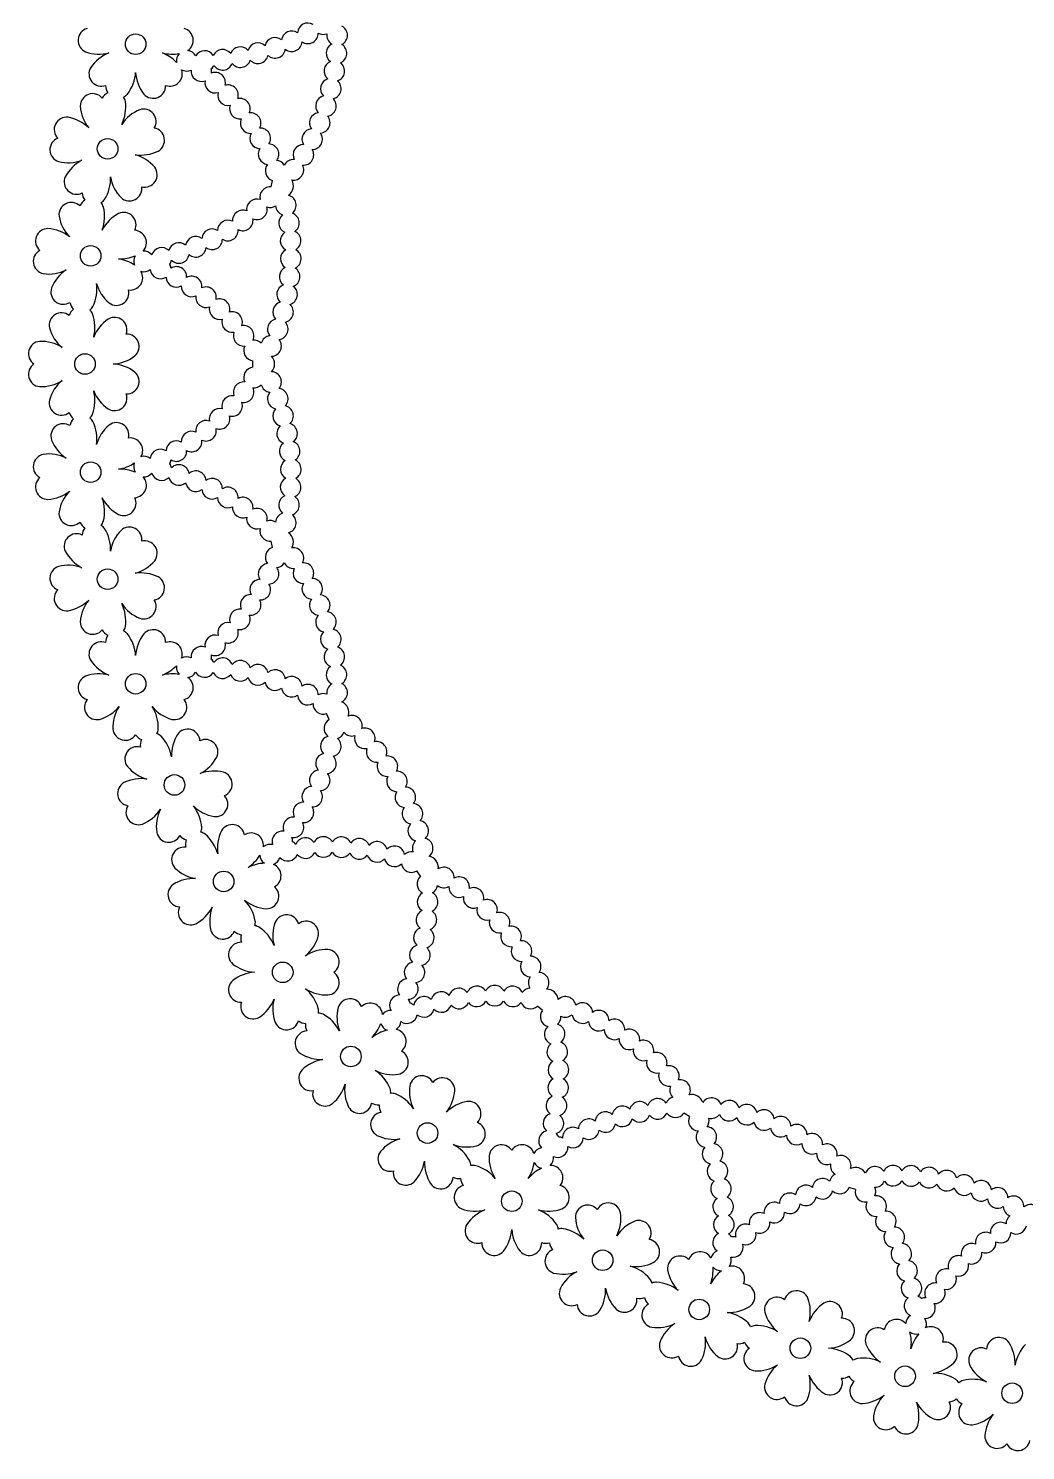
# Model space of a CAD drawing. Extents: x -657 to -228, y -187 to 312.
# Drawn here: x -657.4 to -467.4, y -186 to 85.2 of the extents above; entities that cross this region are included whole.
import ezdxf

# ---------------------------------------------------------------- set-up
doc = ezdxf.new("R2010")
doc.units = 0
doc.layers.get('0').update_dxf_attribs({"linetype": 'CONTINUOUS'})

msp = doc.modelspace()

# ---------------------------------------------------------------- linework, layer by layer
for p, q in [((-611.15197, 55.009493), (-610.893279, 56.226542)), ((-614.635791, 20.618916), (-614.635791, 21.863154)), ((-610.893279, -13.744472), (-611.15197, -12.527424)), ((-600.087999, -46.578825), (-600.594076, -45.442157)), ((-582.692195, -76.449125), (-583.42354, -75.442516)), ((-559.466146, -102.049896), (-560.390795, -101.217339)), ((-531.424943, -122.262262), (-532.502484, -121.640144)), ((-499.79412, -136.202846), (-500.97746, -135.818355))]:
    msp.add_line(p, q)
for centre in [(-636.996625, 82.230083), (-642.343448, 62.275464), (-645.575156, 41.871264), (-646.656341, 21.241035), (-645.575156, 0.610806), (-642.343448, -19.793394), (-636.996625, -39.748013), (-629.593266, -59.034422), (-620.214484, -77.441317), (-608.963036, -94.767028), (-595.962195, -110.821729), (-581.354401, -125.429524), (-565.299699, -138.430365), (-547.973989, -149.681813), (-529.567094, -159.060594), (-510.280684, -166.463953), (-490.326066, -171.810777), (-469.921866, -175.042485)]:
    msp.add_circle(centre, 1.962519)
for centre, radius, start, end in [((-645.601075, 82.958189), 2.365777, 105.777075, 246.598907), ((-628.392174, 82.958189), 2.365777, 305.13251, 74.222925), ((-607.233366, 82.791953), 1.962519, 55.378609, 172.621391), ((-604.158317, 84.308399), 1.962519, 59.878609, 177.121391), ((-604.158317, 84.308399), 1.962519, 235.378609, 1.621391), ((-601.211726, 86.061437), 1.962519, 239.878609, 290.624139), ((-598.579364, 83.935487), 1.962519, 171.525754, 238.621391), ((-598.579364, 83.935487), 1.962519, 296.878609, 63.121391), ((-617.036422, 79.748023), 1.962519, 41.878609, 159.121391), ((-613.692329, 80.504714), 1.962519, 46.378609, 163.621391), ((-610.417915, 81.521447), 1.962519, 50.878609, 168.121391), ((-607.233366, 82.791953), 1.962519, 230.878609, 357.121391), ((-598.713971, 80.509496), 1.962519, 116.878609, 234.121391), ((-598.713971, 80.509496), 1.962519, 292.378609, 58.621391), ((-643.973147, 87.837184), 7.503151, 249.989396, 284.423167), ((-639.344978, 73.593145), 7.503151, 111.576833, 146.010604), ((-634.648271, 73.593145), 7.503151, 43.633412, 68.423167), ((-630.020102, 87.837184), 7.503151, 255.576833, 280.321066), ((-627.27921, 79.076675), 1.962519, 135.368143, 188.971564), ((-627.27921, 79.076675), 1.962519, 28.378609, 82.726423), ((-623.850869, 79.031796), 1.962519, 32.878609, 150.121391), ((-620.429575, 79.256039), 1.962519, 37.378609, 154.621391), ((-617.036422, 79.748023), 1.962519, 217.378609, 343.621391), ((-613.692329, 80.504714), 1.962519, 221.878609, 348.121391), ((-610.417915, 81.521447), 1.962519, 226.378609, 352.621391), ((-599.116964, 77.104627), 1.962519, 112.378609, 229.621391), ((-599.116964, 77.104627), 1.962519, 287.878609, 54.121391), ((-643.529801, 76.583462), 2.365777, 149.401093, 290.222925), ((-644.485159, 77.327705), 7.503151, 321.989396, 356.423167), ((-629.50809, 77.327705), 7.503151, 183.576833, 218.010604), ((-630.463448, 76.583462), 2.365777, 249.777075, 19.135193), ((-627.27921, 79.076675), 1.962519, 241.07584, 295.568378), ((-624.481579, 77.090669), 1.962519, 173.690617, 291.121391), ((-623.850869, 79.031796), 1.962519, 310.667717, 334.621391), ((-624.481579, 77.090669), 1.962519, 349.378609, 13.332283), ((-621.845501, 74.898267), 1.962519, 344.878609, 111.121391), ((-620.429575, 79.256039), 1.962519, 212.878609, 339.121391), ((-640.348017, 74.271761), 2.365777, 177.777075, 213.604473), ((-633.645232, 74.271761), 2.365777, 221.401093, 2.222925), ((-621.845501, 74.898267), 1.962519, 169.378609, 286.621391), ((-619.389564, 72.505798), 1.962519, 340.378609, 106.621391), ((-599.785858, 73.741872), 1.962519, 107.878609, 225.121391), ((-599.785858, 73.741872), 1.962519, 283.378609, 49.621391), ((-645.178035, 70.432169), 2.365777, 39.777075, 180.598907), ((-641.266679, 70.843269), 2.365777, 116.395527, 152.222925), ((-646.377521, 70.265315), 7.503151, 333.576833, 8.010604), ((-640.348017, 74.271761), 2.365777, 296.395527, 318.598907), ((-641.266679, 70.843269), 2.365777, 11.401093, 33.604473), ((-619.389564, 72.505798), 1.962519, 164.878609, 282.121391), ((-617.128908, 69.928014), 1.962519, 160.378609, 277.621391), ((-617.128908, 69.928014), 1.962519, 335.878609, 102.121391), ((-600.716528, 70.441965), 1.962519, 103.378609, 220.621391), ((-600.716528, 70.441965), 1.962519, 278.878609, 45.121391), ((-650.159175, 65.947131), 2.365777, 83.401093, 224.222925), ((-651.188845, 60.907833), 7.503151, 45.576833, 80.010604), ((-640.058713, 70.929448), 7.503151, 183.989396, 218.423167), ((-633.406999, 62.77678), 7.503151, 111.989396, 146.423167), ((-635.461897, 67.491877), 2.365777, 327.777075, 108.598907), ((-615.077471, 67.180807), 1.962519, 155.878609, 273.121391), ((-615.077471, 67.180807), 1.962519, 331.378609, 97.621391), ((-601.903237, 67.225249), 1.962519, 98.878609, 216.121391), ((-601.903237, 67.225249), 1.962519, 274.378609, 40.621391), ((-633.862242, 63.898992), 2.365777, 299.401093, 80.222925), ((-613.247902, 64.281115), 1.962519, 151.378609, 268.621391), ((-613.247902, 64.281115), 1.962519, 326.878609, 93.121391), ((-603.338668, 64.111558), 1.962519, 94.378609, 211.621391), ((-603.338668, 64.111558), 1.962519, 269.878609, 36.121391), ((-650.976871, 62.100172), 2.365777, 111.777075, 252.598907), ((-611.651479, 61.246816), 1.962519, 322.378609, 88.621391), ((-605.013972, 61.120087), 1.962519, 89.878609, 207.121391), ((-649.867854, 67.122605), 7.503151, 255.989396, 290.423167), ((-643.776132, 53.440371), 7.503151, 117.576833, 152.010604), ((-635.991246, 68.581095), 7.503151, 261.576833, 296.010604), ((-639.105154, 53.93131), 7.503151, 39.989396, 74.423167), ((-611.651479, 61.246816), 1.962519, 146.878609, 264.121391), ((-610.298047, 58.096616), 1.962519, 33.375861, 84.121391), ((-606.91882, 58.269282), 1.962519, 85.378609, 152.474246), ((-605.013972, 61.120087), 1.962519, 265.378609, 31.621391), ((-648.250603, 55.976874), 2.365777, 155.401093, 296.222925), ((-635.255829, 57.34268), 2.365777, 255.777075, 36.598907), ((-610.298047, 58.096616), 1.962519, 142.378609, 252.344089), ((-606.91882, 58.269282), 1.962519, 260.878609, 27.121391), ((-649.278522, 56.617178), 7.503151, 327.989396, 2.423167), ((-634.383499, 58.182708), 7.503151, 189.576833, 224.010604), ((-638.178544, 54.711055), 2.365777, 227.401093, 8.222925), ((-611.368827, 53.058993), 1.962519, 83.655911, 193.621391), ((-609.128204, 55.215346), 2.202139, 305.543363, 30.456637), ((-649.246823, 49.686991), 2.365777, 45.777075, 186.598907), ((-645.399865, 50.504687), 2.365777, 122.395527, 158.222925), ((-644.84461, 54.010423), 2.365777, 183.777075, 219.604473), ((-645.399865, 50.504687), 2.365777, 17.401093, 39.604473), ((-644.84461, 54.010423), 2.365777, 302.395527, 324.598907), ((-613.88655, 50.731633), 1.962519, 71.878609, 189.121391), ((-608.351979, 51.526799), 1.962519, 308.878609, 75.121391), ((-644.207525, 50.716661), 7.503151, 189.989396, 224.423167), ((-650.422297, 49.39567), 7.503151, 339.576833, 14.010604), ((-636.740063, 43.303947), 7.503151, 117.989396, 152.423167), ((-639.276566, 47.778419), 2.365777, 333.777075, 114.598907), ((-616.579115, 48.608986), 1.962519, 67.378609, 184.621391), ((-616.579115, 48.608986), 1.962519, 242.878609, 9.121391), ((-613.88655, 50.731633), 1.962519, 247.378609, 13.621391), ((-611.368827, 53.058993), 1.962519, 251.878609, 302.624139), ((-608.351979, 51.526799), 1.962519, 183.525754, 250.621391), ((-607.771341, 48.147688), 1.962519, 128.878609, 246.121391), ((-607.771341, 48.147688), 1.962519, 304.378609, 70.621391), ((-653.731861, 44.705851), 2.365777, 89.401093, 230.222925), ((-654.22914, 39.586529), 7.503151, 51.576833, 86.010604), ((-637.310115, 44.372426), 2.365777, 317.13251, 86.222925), ((-622.421391, 45.028835), 1.962519, 58.378609, 175.621391), ((-619.429921, 46.704138), 1.962519, 62.878609, 180.121391), ((-619.429921, 46.704138), 1.962519, 238.378609, 4.621391), ((-607.457615, 44.733436), 1.962519, 124.378609, 241.621391), ((-607.457615, 44.733436), 1.962519, 299.878609, 66.121391), ((-632.051706, 41.476024), 1.962519, 44.878609, 162.121391), ((-628.751798, 42.406694), 1.962519, 49.378609, 166.621391), ((-625.535083, 43.593403), 1.962519, 53.878609, 171.121391), ((-625.535083, 43.593403), 1.962519, 229.378609, 355.621391), ((-622.421391, 45.028835), 1.962519, 233.878609, 0.121391), ((-654.142961, 40.794494), 2.365777, 117.777075, 258.598907), ((-639.91687, 48.806338), 7.503151, 267.576833, 292.321066), ((-641.4824, 33.911314), 7.503151, 55.633412, 80.423167), ((-635.414461, 40.807131), 1.962519, 147.368143, 200.971564), ((-635.414461, 40.807131), 1.962519, 40.378609, 94.726423), ((-632.051706, 41.476024), 1.962519, 322.667717, 346.621391), ((-628.751798, 42.406694), 1.962519, 224.878609, 351.121391), ((-607.412736, 41.305095), 1.962519, 119.878609, 237.121391), ((-607.412736, 41.305095), 1.962519, 295.378609, 61.621391), ((-653.565007, 45.905337), 7.503151, 261.989396, 296.423167), ((-646.076472, 32.934814), 7.503151, 123.576833, 158.010604), ((-638.010747, 37.70636), 2.365777, 261.777075, 31.135193), ((-635.414461, 40.807131), 1.962519, 253.07584, 307.568378), ((-632.265051, 39.446184), 1.962519, 185.690617, 303.121391), ((-632.265051, 39.446184), 1.962519, 1.378609, 25.332283), ((-629.230751, 37.849762), 1.962519, 356.878609, 123.121391), ((-626.331059, 36.020192), 1.962519, 352.378609, 118.621391), ((-607.636979, 37.883801), 1.962519, 115.378609, 232.621391), ((-607.636979, 37.883801), 1.962519, 290.878609, 57.121391), ((-650.791569, 34.989712), 2.365777, 161.401093, 302.222925), ((-651.880787, 35.519062), 7.503151, 333.989396, 8.423167), ((-637.231003, 38.632969), 7.503151, 195.576833, 230.010604), ((-640.642372, 34.783645), 2.365777, 233.401093, 14.222925), ((-629.230751, 37.849762), 1.962519, 181.378609, 298.621391), ((-626.331059, 36.020192), 1.962519, 176.878609, 294.121391), ((-623.583853, 33.968756), 1.962519, 347.878609, 114.121391), ((-608.128963, 34.490648), 1.962519, 110.878609, 228.121391), ((-608.128963, 34.490648), 1.962519, 286.378609, 52.621391), ((-647.198685, 33.390057), 2.365777, 189.777075, 225.604473), ((-623.583853, 33.968756), 1.962519, 172.378609, 289.621391), ((-621.006068, 31.7081), 1.962519, 343.378609, 109.621391), ((-608.885654, 31.146555), 1.962519, 106.378609, 223.621391), ((-608.885654, 31.146555), 1.962519, 281.878609, 48.121391), ((-651.124859, 28.630152), 2.365777, 51.777075, 192.598907), ((-647.384448, 29.845486), 2.365777, 128.395527, 164.222925), ((-647.198685, 33.390057), 2.365777, 308.395527, 330.598907), ((-647.384448, 29.845486), 2.365777, 23.401093, 45.604473), ((-652.263443, 28.217557), 7.503151, 345.576833, 20.010604), ((-641.009721, 27.774211), 2.365777, 339.777075, 120.598907), ((-621.006068, 31.7081), 1.962519, 167.878609, 285.121391), ((-618.6136, 29.252162), 1.962519, 338.878609, 105.121391), ((-646.220797, 30.180932), 7.503151, 195.989396, 230.423167), ((-638.019403, 23.589388), 7.503151, 123.989396, 158.423167), ((-618.6136, 29.252162), 1.962519, 163.378609, 280.621391), ((-616.421197, 26.616084), 1.962519, 158.878609, 276.121391), ((-616.421197, 26.616084), 1.962519, 334.378609, 100.621391), ((-609.902387, 27.87214), 1.962519, 101.878609, 219.121391), ((-609.902387, 27.87214), 1.962519, 277.378609, 43.621391), ((-655.064657, 23.207486), 2.365777, 95.401093, 236.222925), ((-655.024098, 18.064228), 7.503151, 57.576833, 92.010604), ((-638.698019, 24.592427), 2.365777, 311.401093, 92.222925), ((-614.442377, 23.816118), 1.962519, 154.378609, 264.344089), ((-614.442377, 23.816118), 1.962519, 45.375861, 96.121391), ((-611.172893, 24.687592), 1.962519, 97.378609, 164.474246), ((-611.172893, 24.687592), 1.962519, 272.878609, 39.121391), ((-641.753964, 28.72957), 7.503151, 273.576833, 308.010604), ((-612.699048, 21.241035), 2.202139, 317.543363, 42.456637), ((-655.064657, 19.274584), 2.365777, 123.777075, 264.598907), ((-641.753964, 13.7525), 7.503151, 51.989396, 86.423167), ((-638.698019, 17.889643), 2.365777, 267.777075, 48.598907), ((-614.442377, 18.665952), 1.962519, 95.655911, 205.621391), ((-611.172893, 17.794478), 1.962519, 320.878609, 87.121391), ((-655.024098, 24.417842), 7.503151, 267.989396, 302.423167), ((-646.220797, 12.301138), 7.503151, 129.576833, 164.010604), ((-616.421197, 15.865986), 1.962519, 83.878609, 201.121391), ((-616.421197, 15.865986), 1.962519, 259.378609, 25.621391), ((-614.442377, 18.665952), 1.962519, 263.878609, 314.624139), ((-611.172893, 17.794478), 1.962519, 195.525754, 262.621391), ((-609.902387, 14.609929), 1.962519, 316.378609, 82.621391), ((-651.124859, 13.851917), 2.365777, 167.401093, 308.222925), ((-652.263443, 14.264513), 7.503151, 339.989396, 14.423167), ((-638.019403, 18.892681), 7.503151, 201.576833, 236.010604), ((-641.009721, 14.707858), 2.365777, 239.401093, 20.222925), ((-618.6136, 13.229908), 1.962519, 79.378609, 196.621391), ((-618.6136, 13.229908), 1.962519, 254.878609, 21.121391), ((-609.902387, 14.609929), 1.962519, 140.878609, 258.121391), ((-647.384448, 12.636584), 2.365777, 195.777075, 231.604473), ((-647.384448, 12.636584), 2.365777, 314.395527, 336.598907), ((-647.198685, 9.092013), 2.365777, 29.401093, 51.604473), ((-621.006068, 10.77397), 1.962519, 74.878609, 192.121391), ((-621.006068, 10.77397), 1.962519, 250.378609, 16.621391), ((-608.885654, 11.335515), 1.962519, 136.378609, 253.621391), ((-608.885654, 11.335515), 1.962519, 311.878609, 78.121391), ((-650.791569, 7.492357), 2.365777, 57.777075, 198.598907), ((-647.198685, 9.092013), 2.365777, 134.395527, 170.222925), ((-651.880787, 6.963008), 7.503151, 351.576833, 26.010604), ((-637.231003, 3.8491), 7.503151, 129.989396, 164.423167), ((-640.642372, 7.698425), 2.365777, 345.777075, 126.598907), ((-626.331059, 6.461877), 1.962519, 65.878609, 183.121391), ((-623.583853, 8.513314), 1.962519, 70.378609, 187.621391), ((-623.583853, 8.513314), 1.962519, 245.878609, 12.121391), ((-608.128963, 7.991422), 1.962519, 131.878609, 249.121391), ((-608.128963, 7.991422), 1.962519, 307.378609, 73.621391), ((-646.076472, 9.547256), 7.503151, 201.989396, 236.423167), ((-638.010747, 4.77571), 2.365777, 329.13251, 98.222925), ((-629.230751, 4.632308), 1.962519, 61.378609, 178.621391), ((-626.331059, 6.461877), 1.962519, 241.378609, 7.621391), ((-607.636979, 4.598269), 1.962519, 127.378609, 244.621391), ((-607.636979, 4.598269), 1.962519, 302.878609, 69.121391), ((-654.142961, 1.687576), 2.365777, 101.401093, 242.222925), ((-653.565007, -3.423267), 7.503151, 63.576833, 98.010604), ((-635.41525, 1.682453), 1.962519, 52.378609, 106.726423), ((-632.265051, 3.035886), 1.962519, 56.878609, 174.121391), ((-632.265051, 3.035886), 1.962519, 334.667717, 358.621391), ((-629.230751, 4.632308), 1.962519, 236.878609, 3.121391), ((-607.412736, 1.176975), 1.962519, 122.878609, 240.121391), ((-607.412736, 1.176975), 1.962519, 298.378609, 64.621391), ((-641.4824, 8.570755), 7.503151, 279.576833, 304.321066), ((-639.91687, -6.324268), 7.503151, 67.633412, 92.423167), ((-635.41525, 1.682453), 1.962519, 159.368143, 212.971564), ((-635.41525, 1.682453), 1.962519, 265.07584, 319.568378), ((-632.051706, 1.006046), 1.962519, 197.690617, 315.121391), ((-632.051706, 1.006046), 1.962519, 13.378609, 37.332283), ((-628.751798, 0.075376), 1.962519, 8.878609, 135.121391), ((-625.535083, -1.111333), 1.962519, 4.378609, 130.621391), ((-653.731861, -2.223781), 2.365777, 129.777075, 270.598907), ((-637.310115, -1.890356), 2.365777, 273.777075, 43.135193), ((-628.751798, 0.075376), 1.962519, 193.378609, 310.621391), ((-625.535083, -1.111333), 1.962519, 188.878609, 306.121391), ((-622.421391, -2.546765), 1.962519, 184.378609, 301.621391), ((-622.421391, -2.546765), 1.962519, 359.878609, 126.121391), ((-619.429921, -4.222069), 1.962519, 355.378609, 121.621391), ((-607.457615, -2.251366), 1.962519, 118.378609, 235.621391), ((-607.457615, -2.251366), 1.962519, 293.878609, 60.121391), ((-654.22914, 2.895541), 7.503151, 273.989396, 308.423167), ((-644.207525, -8.234591), 7.503151, 135.576833, 170.010604), ((-636.740063, -0.821877), 7.503151, 207.576833, 242.010604), ((-650.422297, -6.9136), 7.503151, 345.989396, 20.423167), ((-639.276566, -5.296349), 2.365777, 245.401093, 26.222925), ((-619.429921, -4.222069), 1.962519, 179.878609, 297.121391), ((-616.579115, -6.126916), 1.962519, 350.878609, 117.121391), ((-607.771341, -5.665618), 1.962519, 113.878609, 231.121391), ((-607.771341, -5.665618), 1.962519, 289.378609, 55.621391), ((-649.246823, -7.204921), 2.365777, 173.401093, 314.222925), ((-616.579115, -6.126916), 1.962519, 175.378609, 292.621391), ((-613.88655, -8.249563), 1.962519, 170.878609, 288.121391), ((-613.88655, -8.249563), 1.962519, 346.378609, 112.621391), ((-608.351979, -9.04473), 1.962519, 109.378609, 176.474246), ((-608.351979, -9.04473), 1.962519, 284.878609, 51.121391), ((-645.399865, -8.022617), 2.365777, 201.777075, 237.604473), ((-644.84461, -11.528353), 2.365777, 140.395527, 176.222925), ((-645.399865, -8.022617), 2.365777, 320.395527, 342.598907), ((-644.84461, -11.528353), 2.365777, 35.401093, 57.604473), ((-649.278522, -14.135108), 7.503151, 357.576833, 32.010604), ((-634.383499, -15.700638), 7.503151, 135.989396, 170.423167), ((-638.178544, -12.228985), 2.365777, 351.777075, 132.598907), ((-611.368827, -10.576923), 1.962519, 166.378609, 276.344089), ((-611.368827, -10.576923), 1.962519, 57.375861, 108.121391), ((-648.250603, -13.494804), 2.365777, 63.777075, 204.598907), ((-635.255829, -14.86061), 2.365777, 323.401093, 104.222925), ((-609.128204, -12.733276), 2.202139, 329.543363, 54.456637), ((-643.776132, -10.958301), 7.503151, 207.989396, 242.423167), ((-639.105154, -11.449241), 7.503151, 285.576833, 320.010604), ((-610.298047, -15.614546), 1.962519, 107.655911, 217.621391), ((-606.91882, -15.787212), 1.962519, 332.878609, 99.121391), ((-650.976871, -19.618103), 2.365777, 107.401093, 248.222925), ((-649.867854, -24.640535), 7.503151, 69.576833, 104.010604), ((-635.991246, -26.099025), 7.503151, 63.989396, 98.423167), ((-611.651479, -18.764746), 1.962519, 95.878609, 213.121391), ((-611.651479, -18.764746), 1.962519, 271.378609, 37.621391), ((-610.298047, -15.614546), 1.962519, 275.878609, 326.624139), ((-606.91882, -15.787212), 1.962519, 207.525754, 274.621391), ((-605.013972, -18.638018), 1.962519, 152.878609, 270.121391), ((-605.013972, -18.638018), 1.962519, 328.378609, 94.621391), ((-633.862242, -21.416923), 2.365777, 279.777075, 60.598907), ((-613.247902, -21.799045), 1.962519, 91.378609, 208.621391), ((-613.247902, -21.799045), 1.962519, 266.878609, 33.121391), ((-603.338668, -21.629488), 1.962519, 148.378609, 265.621391), ((-603.338668, -21.629488), 1.962519, 323.878609, 90.121391), ((-650.159175, -23.465061), 2.365777, 135.777075, 276.598907), ((-651.188845, -18.425763), 7.503151, 279.989396, 314.423167), ((-640.058713, -28.447379), 7.503151, 141.576833, 176.010604), ((-635.461897, -25.009807), 2.365777, 251.401093, 32.222925), ((-615.077471, -24.698737), 1.962519, 86.878609, 204.121391), ((-615.077471, -24.698737), 1.962519, 262.378609, 28.621391), ((-601.903237, -24.743179), 1.962519, 143.878609, 261.121391), ((-601.903237, -24.743179), 1.962519, 319.378609, 85.621391), ((-633.406999, -20.29471), 7.503151, 213.576833, 248.010604), ((-646.377521, -27.783245), 7.503151, 351.989396, 26.423167), ((-617.128908, -27.445944), 1.962519, 82.378609, 199.621391), ((-617.128908, -27.445944), 1.962519, 257.878609, 24.121391), ((-600.716528, -27.959895), 1.962519, 139.378609, 256.621391), ((-600.716528, -27.959895), 1.962519, 314.878609, 81.121391), ((-645.178035, -27.950099), 2.365777, 179.401093, 320.222925), ((-641.266679, -28.361199), 2.365777, 207.777075, 243.604473), ((-641.266679, -28.361199), 2.365777, 326.395527, 348.598907), ((-640.348017, -31.789691), 2.365777, 41.401093, 63.604473), ((-633.645232, -31.789691), 2.365777, 357.777075, 138.598907), ((-619.389564, -30.023728), 1.962519, 77.878609, 195.121391), ((-619.389564, -30.023728), 1.962519, 253.378609, 19.621391), ((-599.785858, -31.259802), 1.962519, 310.378609, 76.621391), ((-643.529801, -34.101393), 2.365777, 69.777075, 210.598907), ((-640.348017, -31.789691), 2.365777, 146.395527, 182.222925), ((-644.485159, -34.845636), 7.503151, 3.576833, 38.010604), ((-629.50809, -34.845636), 7.503151, 141.989396, 176.423167), ((-630.463448, -34.101393), 2.365777, 341.13251, 110.222925), ((-621.845501, -32.416197), 1.962519, 73.378609, 190.621391), ((-621.845501, -32.416197), 1.962519, 248.878609, 15.121391), ((-599.785858, -31.259802), 1.962519, 134.878609, 252.121391), ((-627.281545, -36.58742), 1.962519, 64.378609, 118.726423), ((-624.481579, -34.6086), 1.962519, 68.878609, 186.121391), ((-624.481579, -34.6086), 1.962519, 346.667717, 10.621391), ((-623.850869, -36.549726), 1.962519, 25.378609, 49.332283), ((-620.429575, -36.77397), 1.962519, 20.878609, 147.121391), ((-599.116964, -34.622557), 1.962519, 130.378609, 247.621391), ((-599.116964, -34.622557), 1.962519, 305.878609, 72.121391), ((-643.973147, -45.355115), 7.503151, 75.576833, 110.010604), ((-639.344978, -31.111075), 7.503151, 213.989396, 248.423167), ((-634.648271, -31.111075), 7.503151, 291.576833, 316.321066), ((-630.020102, -45.355115), 7.503151, 79.633412, 104.423167), ((-627.281545, -36.58742), 1.962519, 171.368143, 224.971564), ((-627.281545, -36.58742), 1.962519, 277.07584, 331.568378), ((-623.850869, -36.549726), 1.962519, 209.690617, 327.121391), ((-620.429575, -36.77397), 1.962519, 205.378609, 322.621391), ((-617.036422, -37.265953), 1.962519, 200.878609, 318.121391), ((-617.036422, -37.265953), 1.962519, 16.378609, 142.621391), ((-613.692329, -38.022644), 1.962519, 11.878609, 138.121391), ((-610.417915, -39.039377), 1.962519, 7.378609, 133.621391), ((-598.713971, -38.027426), 1.962519, 125.878609, 243.121391), ((-598.713971, -38.027426), 1.962519, 301.378609, 67.621391), ((-645.601075, -40.47612), 2.365777, 113.401093, 254.222925), ((-628.392174, -40.47612), 2.365777, 285.777075, 55.135193), ((-613.692329, -38.022644), 1.962519, 196.378609, 313.621391), ((-610.417915, -39.039377), 1.962519, 191.878609, 309.121391), ((-607.233366, -40.309883), 1.962519, 187.378609, 304.621391), ((-607.233366, -40.309883), 1.962519, 2.878609, 129.121391), ((-604.158317, -41.82633), 1.962519, 358.378609, 124.621391), ((-598.579364, -41.453418), 1.962519, 121.378609, 188.474246), ((-598.579364, -41.453418), 1.962519, 296.878609, 63.121391), ((-644.385742, -44.216531), 2.365777, 141.777075, 282.598907), ((-629.607507, -44.216531), 2.365777, 257.401093, 38.222925), ((-604.158317, -41.82633), 1.962519, 182.878609, 300.121391), ((-601.211726, -43.579367), 1.962519, 69.375861, 120.121391), ((-598.571735, -45.222747), 2.202139, 341.543363, 66.456637), ((-645.936521, -39.312469), 7.503151, 285.989396, 320.423167), ((-633.819818, -48.11577), 7.503151, 147.576833, 182.010604), ((-628.056728, -39.312469), 7.503151, 219.576833, 254.010604), ((-640.173431, -48.11577), 7.503151, 357.989396, 32.423167), ((-601.211726, -43.579367), 1.962519, 178.378609, 288.344089), ((-595.775682, -47.75059), 1.962519, 344.878609, 111.121391), ((-638.963075, -48.156329), 2.365777, 185.401093, 326.222925), ((-635.030174, -48.156329), 2.365777, 332.395527, 354.598907), ((-627.092104, -50.769381), 2.365777, 3.777075, 144.598907), ((-599.116964, -48.284278), 1.962519, 119.655911, 229.621391), ((-593.319744, -50.143059), 1.962519, 340.378609, 106.621391), ((-635.030174, -48.156329), 2.365777, 213.777075, 249.604473), ((-633.75817, -51.470013), 2.365777, 152.395527, 188.222925), ((-633.75817, -51.470013), 2.365777, 47.401093, 69.604473), ((-637.553215, -54.941666), 7.503151, 9.576833, 44.010604), ((-622.658192, -53.376136), 7.503151, 147.989396, 182.423167), ((-623.686111, -52.735832), 2.365777, 335.401093, 116.222925), ((-599.785858, -51.647033), 1.962519, 107.878609, 225.121391), ((-599.785858, -51.647033), 1.962519, 283.378609, 49.621391), ((-599.116964, -48.284278), 1.962519, 287.878609, 338.624139), ((-595.775682, -47.75059), 1.962519, 219.525754, 286.621391), ((-593.319744, -50.143059), 1.962519, 164.878609, 282.121391), ((-591.059088, -52.720843), 1.962519, 335.878609, 102.121391), ((-636.680885, -54.101638), 2.365777, 75.777075, 216.598907), ((-628.160583, -50.199329), 7.503151, 297.576833, 332.010604), ((-600.716528, -54.946941), 1.962519, 103.378609, 220.621391), ((-600.716528, -54.946941), 1.962519, 278.878609, 45.121391), ((-591.059088, -52.720843), 1.962519, 160.378609, 277.621391), ((-589.007652, -55.46805), 1.962519, 331.378609, 97.621391), ((-632.83156, -50.690269), 7.503151, 219.989396, 254.423167), ((-622.06886, -63.881563), 7.503151, 75.989396, 110.423167), ((-620.959843, -58.859131), 2.365777, 291.777075, 72.598907), ((-601.903237, -58.163656), 1.962519, 98.878609, 216.121391), ((-601.903237, -58.163656), 1.962519, 274.378609, 40.621391), ((-589.007652, -55.46805), 1.962519, 155.878609, 273.121391), ((-587.178082, -58.367742), 1.962519, 326.878609, 93.121391), ((-638.074472, -60.657951), 2.365777, 119.401093, 260.222925), ((-635.945468, -65.340053), 7.503151, 81.576833, 116.010604), ((-603.338668, -61.277347), 1.962519, 94.378609, 211.621391), ((-587.178082, -58.367742), 1.962519, 151.378609, 268.621391), ((-585.58166, -61.402041), 1.962519, 322.378609, 88.621391), ((-621.777539, -62.706089), 2.365777, 263.401093, 44.222925), ((-605.013972, -64.268818), 1.962519, 89.878609, 207.121391), ((-603.338668, -61.277347), 1.962519, 269.878609, 36.121391), ((-585.58166, -61.402041), 1.962519, 146.878609, 264.121391), ((-636.474817, -64.250835), 2.365777, 147.777075, 288.598907), ((-638.529716, -59.535738), 7.503151, 291.989396, 326.423167), ((-625.559193, -67.024273), 7.503151, 153.576833, 188.010604), ((-631.878001, -67.688406), 7.503151, 3.989396, 38.423167), ((-620.747869, -57.666791), 7.503151, 225.576833, 260.010604), ((-605.013972, -64.268818), 1.962519, 265.378609, 31.621391), ((-584.228228, -64.552241), 1.962519, 142.378609, 259.621391), ((-584.228228, -64.552241), 1.962519, 317.878609, 84.121391), ((-626.758679, -67.191127), 2.365777, 338.395527, 0.598907), ((-613.908854, -71.089115), 7.503151, 153.989396, 188.423167), ((-618.590956, -68.96011), 2.365777, 9.777075, 150.598907), ((-606.91882, -67.119623), 1.962519, 85.378609, 202.621391), ((-606.91882, -67.119623), 1.962519, 260.878609, 27.121391), ((-583.126129, -67.798918), 1.962519, 137.878609, 255.121391), ((-583.126129, -67.798918), 1.962519, 313.378609, 79.621391), ((-630.670036, -67.602227), 2.365777, 191.401093, 332.222925), ((-626.758679, -67.191127), 2.365777, 219.777075, 255.604473), ((-625.147269, -70.353698), 2.365777, 158.395527, 194.222925), ((-625.147269, -70.353698), 2.365777, 53.401093, 75.604473), ((-628.558638, -74.203022), 7.503151, 15.576833, 50.010604), ((-614.998072, -70.559765), 2.365777, 353.13251, 122.222925), ((-611.368827, -72.329912), 1.962519, 76.378609, 130.726423), ((-609.041467, -69.812188), 1.962519, 80.878609, 198.121391), ((-609.041467, -69.812188), 1.962519, 358.667717, 22.621391), ((-608.020956, -71.579765), 1.962519, 37.378609, 61.332283), ((-604.627803, -71.087781), 1.962519, 32.878609, 159.121391), ((-601.206509, -70.863537), 1.962519, 28.378609, 154.621391), ((-597.778168, -70.908417), 1.962519, 23.878609, 150.121391), ((-594.363916, -71.222142), 1.962519, 19.378609, 145.621391), ((-590.984805, -71.80278), 1.962519, 14.878609, 141.121391), ((-582.282159, -71.122057), 1.962519, 133.378609, 200.474246), ((-582.282159, -71.122057), 1.962519, 308.878609, 75.121391), ((-627.778893, -73.276413), 2.365777, 81.777075, 222.598907), ((-619.713168, -68.504867), 7.503151, 303.576833, 328.321066), ((-611.368827, -72.329912), 1.962519, 183.368143, 236.971564), ((-611.368827, -72.329912), 1.962519, 289.07584, 343.568378), ((-608.020956, -71.579765), 1.962519, 221.690617, 339.121391), ((-604.627803, -71.087781), 1.962519, 217.378609, 334.621391), ((-601.206509, -70.863537), 1.962519, 212.878609, 330.121391), ((-597.778168, -70.908417), 1.962519, 208.378609, 325.621391), ((-594.363916, -71.222142), 1.962519, 203.878609, 321.121391), ((-590.984805, -71.80278), 1.962519, 199.378609, 316.621391), ((-587.661666, -72.64675), 1.962519, 194.878609, 312.121391), ((-587.661666, -72.64675), 1.962519, 10.378609, 136.621391), ((-584.414988, -73.748848), 1.962519, 81.375861, 132.121391), ((-581.491009, -74.807432), 2.202139, 353.543363, 78.456637), ((-624.307241, -69.481368), 7.503151, 225.989396, 260.423167), ((-612.224634, -81.47539), 7.503151, 91.633412, 116.423167), ((-611.646679, -76.364547), 2.365777, 297.777075, 67.135193), ((-584.414988, -73.748848), 1.962519, 190.378609, 300.344089), ((-578.230489, -76.698703), 1.962519, 356.878609, 123.121391), ((-628.479525, -79.942479), 2.365777, 125.401093, 266.222925), ((-625.872771, -84.376391), 7.503151, 87.576833, 122.010604), ((-612.05778, -80.275904), 2.365777, 269.401093, 50.222925), ((-581.387796, -77.915421), 1.962519, 131.655911, 241.621391), ((-581.387796, -77.915421), 1.962519, 299.878609, 350.624139), ((-578.230489, -76.698703), 1.962519, 231.525754, 298.621391), ((-575.330797, -78.528272), 1.962519, 176.878609, 294.121391), ((-575.330797, -78.528272), 1.962519, 352.378609, 118.621391), ((-572.58359, -80.579709), 1.962519, 347.878609, 114.121391), ((-611.5605, -75.156582), 7.503151, 231.576833, 266.010604), ((-621.582116, -86.286714), 7.503151, 9.989396, 44.423167), ((-581.342917, -81.343762), 1.962519, 119.878609, 237.121391), ((-581.342917, -81.343762), 1.962519, 295.378609, 61.621391), ((-572.58359, -80.579709), 1.962519, 172.378609, 289.621391), ((-570.005806, -82.840365), 1.962519, 343.378609, 109.621391), ((-626.513075, -83.348472), 2.365777, 153.777075, 294.598907), ((-629.049578, -78.874), 7.503151, 297.989396, 332.423167), ((-615.367344, -84.965723), 7.503151, 159.576833, 194.010604), ((-608.23493, -86.162577), 2.365777, 15.777075, 156.598907), ((-581.56716, -84.765056), 1.962519, 115.378609, 232.621391), ((-581.56716, -84.765056), 1.962519, 290.878609, 57.121391), ((-570.005806, -82.840365), 1.962519, 167.878609, 285.121391), ((-567.613337, -85.296303), 1.962519, 338.878609, 105.121391), ((-620.389776, -86.07474), 2.365777, 197.401093, 338.222925), ((-616.542818, -85.257044), 2.365777, 344.395527, 6.598907), ((-614.609657, -88.233851), 2.365777, 59.401093, 81.604473), ((-617.599974, -92.418674), 7.503151, 21.576833, 56.010604), ((-603.355935, -87.790505), 7.503151, 159.989396, 194.423167), ((-604.494518, -87.37791), 2.365777, 347.401093, 128.222925), ((-582.059144, -88.158209), 1.962519, 110.878609, 228.121391), ((-582.059144, -88.158209), 1.962519, 286.378609, 52.621391), ((-567.613337, -85.296303), 1.962519, 163.378609, 280.621391), ((-565.420934, -87.932381), 1.962519, 334.378609, 100.621391), ((-616.921358, -91.415635), 2.365777, 87.777075, 228.598907), ((-616.542818, -85.257044), 2.365777, 225.777075, 261.604473), ((-614.609657, -88.233851), 2.365777, 164.395527, 200.222925), ((-609.39858, -85.827131), 7.503151, 309.576833, 344.010604), ((-565.420934, -87.932381), 1.962519, 158.878609, 276.121391), ((-563.442114, -90.732347), 1.962519, 329.878609, 96.121391), ((-600.59528, -97.943834), 7.503151, 87.989396, 122.423167), ((-600.55472, -92.800577), 2.365777, 303.777075, 84.598907), ((-582.815835, -91.502302), 1.962519, 106.378609, 223.621391), ((-582.815835, -91.502302), 1.962519, 281.878609, 48.121391), ((-563.442114, -90.732347), 1.962519, 154.378609, 271.621391), ((-561.689077, -93.678937), 1.962519, 325.378609, 91.621391), ((-613.865414, -87.278493), 7.503151, 231.989396, 266.423167), ((-613.865414, -102.255562), 7.503151, 93.576833, 128.010604), ((-600.55472, -96.733478), 2.365777, 275.401093, 56.222925), ((-583.832568, -94.776716), 1.962519, 101.878609, 219.121391), ((-583.832568, -94.776716), 1.962519, 277.378609, 43.621391), ((-561.689077, -93.678937), 1.962519, 149.878609, 267.121391), ((-560.172631, -96.753986), 1.962519, 320.878609, 87.121391), ((-616.921358, -98.11842), 2.365777, 131.401093, 272.222925), ((-585.103074, -97.961265), 1.962519, 97.378609, 214.621391), ((-585.103074, -97.961265), 1.962519, 272.878609, 39.121391), ((-571.969564, -99.363823), 1.962519, 31.378609, 157.621391), ((-568.543572, -99.229216), 1.962519, 26.878609, 153.121391), ((-565.11758, -99.363823), 1.962519, 22.378609, 148.621391), ((-560.172631, -96.753986), 1.962519, 145.378609, 212.474246), ((-617.599974, -97.115381), 7.503151, 303.989396, 338.423167), ((-603.355935, -101.74355), 7.503151, 165.576833, 200.010604), ((-600.59528, -91.590221), 7.503151, 237.576833, 272.010604), ((-609.39858, -103.706924), 7.503151, 15.989396, 50.423167), ((-596.137487, -102.188307), 2.365777, 21.777075, 162.598907), ((-586.61952, -101.036314), 1.962519, 92.878609, 210.121391), ((-586.61952, -101.036314), 1.962519, 10.667717, 34.621391), ((-582.037095, -101.36638), 1.962519, 44.878609, 171.121391), ((-578.737187, -100.435709), 1.962519, 40.378609, 166.621391), ((-575.374433, -99.766816), 1.962519, 35.878609, 162.121391), ((-571.969564, -99.363823), 1.962519, 215.878609, 333.121391), ((-568.543572, -99.229216), 1.962519, 211.378609, 328.621391), ((-565.11758, -99.363823), 1.962519, 206.878609, 324.121391), ((-561.712711, -99.766816), 1.962519, 93.375861, 144.121391), ((-558.632537, -100.194337), 2.202139, 5.543363, 90.456637), ((-555.050049, -101.36638), 1.962519, 8.878609, 135.121391), ((-614.609657, -101.300204), 2.365777, 159.777075, 300.598907), ((-604.494518, -102.156145), 2.365777, 350.395527, 12.598907), ((-602.260786, -104.914575), 2.365777, 65.401093, 87.604473), ((-604.797289, -109.389046), 7.503151, 27.576833, 62.010604), ((-591.115055, -103.297323), 7.503151, 165.989396, 200.423167), ((-592.290529, -103.006003), 2.365777, 5.13251, 134.222925), ((-588.372557, -103.982905), 1.962519, 88.378609, 142.726423), ((-585.25381, -102.553089), 1.962519, 233.690617, 351.121391), ((-585.25381, -102.553089), 1.962519, 49.378609, 73.332283), ((-582.037095, -101.36638), 1.962519, 229.378609, 346.621391), ((-578.737187, -100.435709), 1.962519, 224.878609, 342.121391), ((-575.374433, -99.766816), 1.962519, 220.378609, 337.621391), ((-561.712711, -99.766816), 1.962519, 202.378609, 312.344089), ((-557.885392, -103.21295), 1.962519, 143.655911, 253.621391), ((-555.050049, -101.36638), 1.962519, 243.525754, 310.621391), ((-551.833334, -102.553089), 1.962519, 188.878609, 306.121391), ((-551.833334, -102.553089), 1.962519, 4.378609, 130.621391), ((-548.719642, -103.98852), 1.962519, 359.878609, 126.121391), ((-608.23493, -103.371478), 2.365777, 203.401093, 344.222925), ((-604.494518, -102.156145), 2.365777, 231.777075, 267.604473), ((-602.260786, -104.914575), 2.365777, 170.395527, 206.222925), ((-597.329827, -101.976333), 7.503151, 315.576833, 340.321066), ((-588.372557, -103.982905), 1.962519, 195.368143, 248.971564), ((-587.805491, -107.987143), 2.365777, 309.777075, 79.135193), ((-588.372557, -103.982905), 1.962519, 301.07584, 355.568378), ((-557.128701, -106.557043), 1.962519, 131.878609, 249.121391), ((-557.885392, -103.21295), 1.962519, 311.878609, 2.624139), ((-557.128701, -106.557043), 1.962519, 307.378609, 73.621391), ((-548.719642, -103.98852), 1.962519, 184.378609, 301.621391), ((-545.728172, -105.663824), 1.962519, 179.878609, 297.121391), ((-545.728172, -105.663824), 1.962519, 355.378609, 121.621391), ((-542.877366, -107.568671), 1.962519, 350.878609, 117.121391), ((-604.227236, -108.320567), 2.365777, 93.777075, 234.598907), ((-587.308211, -113.106464), 7.503151, 103.633412, 128.423167), ((-556.636717, -109.950196), 1.962519, 127.378609, 244.621391), ((-556.636717, -109.950196), 1.962519, 302.878609, 69.121391), ((-542.877366, -107.568671), 1.962519, 175.378609, 292.621391), ((-540.184801, -109.691318), 1.962519, 346.378609, 112.621391), ((-601.620482, -103.886656), 7.503151, 237.989396, 272.423167), ((-587.39439, -111.898499), 2.365777, 281.401093, 62.222925), ((-540.184801, -109.691318), 1.962519, 170.878609, 288.121391), ((-537.667077, -112.018678), 1.962519, 341.878609, 108.121391), ((-603.526605, -114.986633), 2.365777, 137.401093, 278.222925), ((-600.054952, -118.781679), 7.503151, 99.576833, 134.010604), ((-587.972345, -106.787657), 7.503151, 243.576833, 278.010604), ((-595.460879, -119.758179), 7.503151, 21.989396, 56.423167), ((-556.412473, -113.37149), 1.962519, 122.878609, 240.121391), ((-556.412473, -113.37149), 1.962519, 298.378609, 64.621391), ((-537.667077, -112.018678), 1.962519, 166.378609, 283.621391), ((-535.339718, -114.536402), 1.962519, 337.378609, 103.621391), ((-604.306349, -114.060024), 7.503151, 309.989396, 344.423167), ((-589.656565, -117.173932), 7.503151, 171.576833, 206.010604), ((-577.320328, -117.439673), 7.503151, 171.989396, 206.423167), ((-582.431171, -116.861719), 2.365777, 27.777075, 168.598907), ((-578.519814, -117.272819), 2.365777, 359.401093, 140.222925), ((-556.457353, -116.799831), 1.962519, 118.378609, 235.621391), ((-556.457353, -116.799831), 1.962519, 293.878609, 60.121391), ((-535.339718, -114.536402), 1.962519, 161.878609, 279.121391), ((-533.21707, -117.228967), 1.962519, 157.378609, 224.474246), ((-533.21707, -117.228967), 1.962519, 332.878609, 99.121391), ((-600.89498, -117.909349), 2.365777, 165.777075, 306.598907), ((-590.745783, -117.703281), 2.365777, 356.395527, 18.598907), ((-588.235953, -120.213111), 2.365777, 71.401093, 93.604473), ((-590.290851, -124.928208), 7.503151, 33.576833, 68.010604), ((-583.639136, -116.77554), 7.503151, 321.576833, 356.010604), ((-556.771079, -120.214083), 1.962519, 113.878609, 231.121391), ((-556.771079, -120.214083), 1.962519, 289.378609, 55.621391), ((-537.511346, -120.809885), 1.962519, 34.378609, 160.621391), ((-534.097094, -120.49616), 1.962519, 105.375861, 156.121391), ((-530.995342, -120.273934), 2.202139, 17.543363, 102.456637), ((-527.247459, -120.675524), 1.962519, 20.878609, 147.121391), ((-523.854306, -121.167508), 1.962519, 16.378609, 142.621391), ((-594.338667, -119.302936), 2.365777, 209.401093, 350.222925), ((-589.835608, -123.805995), 2.365777, 99.777075, 240.598907), ((-590.745783, -117.703281), 2.365777, 237.777075, 273.604473), ((-588.235953, -120.213111), 2.365777, 176.395527, 212.222925), ((-572.509004, -126.797155), 7.503151, 99.989396, 134.423167), ((-573.538674, -121.757857), 2.365777, 315.777075, 96.598907), ((-557.351716, -123.593194), 1.962519, 109.378609, 226.621391), ((-547.460274, -123.336591), 1.962519, 47.878609, 174.121391), ((-544.213597, -122.234493), 1.962519, 43.378609, 169.621391), ((-540.890458, -121.390523), 1.962519, 38.878609, 165.121391), ((-540.890458, -121.390523), 1.962519, 223.378609, 340.621391), ((-537.511346, -120.809885), 1.962519, 218.878609, 336.121391), ((-534.097094, -120.49616), 1.962519, 214.378609, 324.344089), ((-527.247459, -120.675524), 1.962519, 255.525754, 322.621391), ((-523.854306, -121.167508), 1.962519, 200.878609, 318.121391), ((-520.510213, -121.924198), 1.962519, 11.878609, 138.121391), ((-517.235799, -122.940931), 1.962519, 7.378609, 133.621391), ((-572.720978, -125.604815), 2.365777, 287.401093, 68.222925), ((-557.351716, -123.593194), 1.962519, 284.878609, 51.121391), ((-553.644773, -126.286446), 1.962519, 56.878609, 183.121391), ((-550.610474, -124.690024), 1.962519, 52.378609, 178.621391), ((-547.460274, -123.336591), 1.962519, 232.378609, 349.621391), ((-544.213597, -122.234493), 1.962519, 227.878609, 345.121391), ((-529.636919, -123.071243), 1.962519, 155.655911, 265.621391), ((-528.201488, -126.184934), 1.962519, 319.378609, 85.621391), ((-529.636919, -123.071243), 1.962519, 323.878609, 14.624139), ((-520.510213, -121.924198), 1.962519, 196.378609, 313.621391), ((-517.235799, -122.940931), 1.962519, 191.878609, 309.121391), ((-514.05125, -124.211437), 1.962519, 187.378609, 304.621391), ((-514.05125, -124.211437), 1.962519, 2.878609, 129.121391), ((-510.976201, -125.727884), 1.962519, 358.378609, 124.621391), ((-587.706603, -119.123893), 7.503151, 243.989396, 278.423167), ((-584.592696, -133.773677), 7.503151, 105.576833, 140.010604), ((-558.195686, -126.916333), 1.962519, 104.878609, 222.121391), ((-558.195686, -126.916333), 1.962519, 22.667717, 46.621391), ((-556.544465, -128.116015), 1.962519, 61.378609, 85.332283), ((-553.644773, -126.286446), 1.962519, 241.378609, 358.621391), ((-550.610474, -124.690024), 1.962519, 236.878609, 354.121391), ((-528.201488, -126.184934), 1.962519, 143.878609, 261.121391), ((-527.014779, -129.40165), 1.962519, 314.878609, 81.121391), ((-510.976201, -125.727884), 1.962519, 182.878609, 300.121391), ((-508.02961, -127.480921), 1.962519, 178.378609, 295.621391), ((-508.02961, -127.480921), 1.962519, 353.878609, 120.121391), ((-588.44202, -130.362308), 2.365777, 143.401093, 284.222925), ((-573.829995, -120.582383), 7.503151, 249.576833, 284.010604), ((-579.921718, -134.264617), 7.503151, 27.989396, 62.423167), ((-562.122892, -130.062608), 7.503151, 177.989396, 212.423167), ((-567.26615, -130.022048), 2.365777, 33.777075, 174.598907), ((-563.333248, -130.022048), 2.365777, 17.13251, 146.222925), ((-559.297785, -130.163011), 1.962519, 100.378609, 154.726423), ((-559.297785, -130.163011), 1.962519, 313.07584, 7.568378), ((-556.544465, -128.116015), 1.962519, 245.690617, 3.121391), ((-527.014779, -129.40165), 1.962519, 139.378609, 256.621391), ((-505.229644, -129.459741), 1.962519, 173.878609, 291.121391), ((-505.229644, -129.459741), 1.962519, 349.378609, 115.621391), ((-502.593566, -131.652144), 1.962519, 344.878609, 111.121391), ((-585.519305, -132.993933), 2.365777, 171.777075, 312.598907), ((-589.31435, -129.52228), 7.503151, 315.989396, 350.423167), ((-574.419327, -131.08781), 7.503151, 177.576833, 212.010604), ((-575.447246, -131.728114), 2.365777, 2.395527, 24.598907), ((-572.688817, -133.961846), 2.365777, 77.401093, 99.604473), ((-574.239596, -138.865909), 7.503151, 39.576833, 74.010604), ((-556.359802, -138.865909), 7.503151, 115.633412, 140.423167), ((-568.476506, -130.062608), 7.503151, 327.576833, 352.321066), ((-559.297785, -130.163011), 1.962519, 207.368143, 260.971564), ((-557.910582, -133.961846), 2.365777, 321.777075, 91.135193), ((-526.084109, -132.701558), 1.962519, 134.878609, 252.121391), ((-526.084109, -132.701558), 1.962519, 310.378609, 76.621391), ((-502.593566, -131.652144), 1.962519, 169.378609, 236.474246), ((-499.787304, -134.168648), 2.202139, 29.543363, 114.456637), ((-496.037826, -133.782233), 1.962519, 32.878609, 159.121391), ((-492.616532, -133.55799), 1.962519, 28.378609, 154.621391), ((-489.188191, -133.602869), 1.962519, 23.878609, 150.121391), ((-485.773939, -133.916595), 1.962519, 19.378609, 145.621391), ((-482.394827, -134.497233), 1.962519, 14.878609, 141.121391), ((-578.853239, -133.694565), 2.365777, 215.401093, 356.222925), ((-575.447246, -131.728114), 2.365777, 243.777075, 279.604473), ((-573.90415, -137.702258), 2.365777, 105.777075, 246.598907), ((-572.688817, -133.961846), 2.365777, 182.395527, 218.222925), ((-556.695248, -137.702258), 2.365777, 293.401093, 74.222925), ((-525.415215, -136.064312), 1.962519, 130.378609, 247.621391), ((-525.415215, -136.064312), 1.962519, 305.878609, 72.121391), ((-509.234035, -137.318147), 1.962519, 50.878609, 177.121391), ((-506.049486, -136.047641), 1.962519, 46.378609, 172.621391), ((-502.775072, -135.030908), 1.962519, 117.375861, 168.121391), ((-496.037826, -133.782233), 1.962519, 267.525754, 334.621391), ((-492.616532, -133.55799), 1.962519, 212.878609, 330.121391), ((-489.188191, -133.602869), 1.962519, 208.378609, 325.621391), ((-485.773939, -133.916595), 1.962519, 203.878609, 321.121391), ((-482.394827, -134.497233), 1.962519, 199.378609, 316.621391), ((-479.071688, -135.341202), 1.962519, 10.378609, 136.621391), ((-475.825011, -136.443301), 1.962519, 5.878609, 132.121391), ((-525.012222, -139.469181), 1.962519, 125.878609, 243.121391), ((-525.012222, -139.469181), 1.962519, 301.378609, 67.621391), ((-512.309084, -138.834593), 1.962519, 55.378609, 181.621391), ((-509.234035, -137.318147), 1.962519, 235.378609, 352.621391), ((-506.049486, -136.047641), 1.962519, 230.878609, 348.121391), ((-502.775072, -135.030908), 1.962519, 226.378609, 336.344089), ((-497.876972, -136.622397), 1.962519, 167.655911, 277.621391), ((-497.876972, -136.622397), 1.962519, 335.878609, 26.624139), ((-495.825536, -139.369604), 1.962519, 331.378609, 97.621391), ((-479.071688, -135.341202), 1.962519, 194.878609, 312.121391), ((-475.825011, -136.443301), 1.962519, 190.378609, 307.621391), ((-472.674811, -137.796733), 1.962519, 185.878609, 303.121391), ((-472.674811, -137.796733), 1.962519, 1.378609, 127.621391), ((-469.640512, -139.393156), 1.962519, 356.878609, 123.121391), ((-572.276221, -132.823263), 7.503151, 249.989396, 284.423167), ((-567.648052, -147.067302), 7.503151, 111.576833, 146.010604), ((-558.323177, -132.823263), 7.503151, 255.576833, 290.010604), ((-562.951346, -147.067302), 7.503151, 33.989396, 68.423167), ((-550.808575, -141.525108), 2.365777, 39.777075, 180.598907), ((-546.897219, -141.114008), 2.365777, 11.401093, 152.222925), ((-552.008061, -141.691962), 7.503151, 333.576833, 8.010604), ((-518.055641, -142.566451), 1.962519, 64.378609, 190.621391), ((-515.255675, -140.587631), 1.962519, 59.878609, 186.121391), ((-515.255675, -140.587631), 1.962519, 244.378609, 1.621391), ((-512.309084, -138.834593), 1.962519, 239.878609, 357.121391), ((-495.825536, -139.369604), 1.962519, 155.878609, 273.121391), ((-493.995966, -142.269296), 1.962519, 326.878609, 93.121391), ((-469.640512, -139.393156), 1.962519, 181.378609, 248.474246), ((-466.372362, -141.271213), 2.202139, 41.543363, 126.456637), ((-571.832876, -144.076985), 2.365777, 149.401093, 290.222925), ((-558.766523, -144.076985), 2.365777, 8.395527, 30.598907), ((-555.789715, -146.010146), 2.365777, 83.401093, 105.604473), ((-556.819385, -151.049444), 7.503151, 45.576833, 80.010604), ((-545.689254, -141.027829), 7.503151, 183.989396, 218.423167), ((-539.037539, -149.180497), 7.503151, 111.989396, 146.423167), ((-541.092437, -144.4654), 2.365777, 327.777075, 108.598907), ((-524.877615, -142.895173), 1.962519, 121.378609, 238.621391), ((-524.877615, -142.895173), 1.962519, 296.878609, 63.121391), ((-520.691719, -144.758854), 1.962519, 68.878609, 195.121391), ((-518.055641, -142.566451), 1.962519, 248.878609, 6.121391), ((-493.995966, -142.269296), 1.962519, 151.378609, 268.621391), ((-492.399544, -145.303595), 1.962519, 322.378609, 88.621391), ((-472.107037, -144.411126), 1.962519, 58.378609, 184.621391), ((-469.115566, -142.735823), 1.962519, 129.375861, 180.121391), ((-469.115566, -142.735823), 1.962519, 238.378609, 348.344089), ((-568.651091, -146.388686), 2.365777, 177.777075, 318.598907), ((-572.788234, -143.332742), 7.503151, 321.989396, 356.423167), ((-557.811164, -143.332742), 7.503151, 183.576833, 218.010604), ((-561.948307, -146.388686), 2.365777, 221.401093, 2.222925), ((-558.766523, -144.076985), 2.365777, 249.777075, 285.604473), ((-555.789715, -146.010146), 2.365777, 188.395527, 224.222925), ((-539.492782, -148.058284), 2.365777, 299.401093, 80.222925), ((-525.012222, -146.321164), 1.962519, 116.878609, 234.121391), ((-525.012222, -146.321164), 1.962519, 34.667717, 58.621391), ((-523.147657, -147.151322), 1.962519, 73.378609, 97.332283), ((-520.691719, -144.758854), 1.962519, 253.378609, 10.621391), ((-492.399544, -145.303595), 1.962519, 146.878609, 264.121391), ((-474.957842, -146.315974), 1.962519, 62.878609, 189.121391), ((-474.957842, -146.315974), 1.962519, 247.378609, 4.621391), ((-472.107037, -144.411126), 1.962519, 242.878609, 0.121391), ((-556.607411, -149.857104), 2.365777, 111.777075, 252.598907), ((-533.23876, -151.244868), 2.365777, 45.777075, 186.598907), ((-529.391802, -150.427171), 2.365777, 29.13251, 158.222925), ((-525.415215, -149.726033), 1.962519, 112.378609, 166.726423), ((-525.415215, -149.726033), 1.962519, 325.07584, 19.568378), ((-523.147657, -147.151322), 1.962519, 257.690617, 15.121391), ((-491.046112, -148.453795), 1.962519, 142.378609, 259.621391), ((-491.046112, -148.453795), 1.962519, 317.878609, 84.121391), ((-480.168131, -150.765981), 1.962519, 71.878609, 198.121391), ((-477.650407, -148.438621), 1.962519, 67.378609, 193.621391), ((-477.650407, -148.438621), 1.962519, 251.878609, 9.121391), ((-555.498395, -144.834672), 7.503151, 255.989396, 290.423167), ((-549.406672, -158.516906), 7.503151, 117.576833, 152.010604), ((-541.621786, -143.376182), 7.503151, 261.576833, 296.010604), ((-544.735694, -158.025966), 7.503151, 39.989396, 74.423167), ((-528.199462, -150.215198), 7.503151, 189.989396, 224.423167), ((-520.732001, -157.627911), 7.503151, 127.633412, 152.423167), ((-534.414234, -151.536188), 7.503151, 339.576833, 4.321066), ((-525.415215, -149.726033), 1.962519, 219.368143, 272.971564), ((-523.268504, -153.15344), 2.365777, 333.777075, 103.135193), ((-489.944013, -151.700472), 1.962519, 137.878609, 255.121391), ((-489.944013, -151.700472), 1.962519, 313.378609, 79.621391), ((-482.495491, -153.283705), 1.962519, 76.378609, 202.621391), ((-480.168131, -150.765981), 1.962519, 256.378609, 13.621391), ((-540.886369, -154.614597), 2.365777, 14.395527, 36.598907), ((-537.723799, -156.226007), 2.365777, 89.401093, 111.604473), ((-538.221078, -161.345329), 7.503151, 51.576833, 86.010604), ((-521.302053, -156.559432), 2.365777, 305.401093, 86.222925), ((-489.100043, -155.023611), 1.962519, 133.378609, 250.621391), ((-489.100043, -155.023611), 1.962519, 308.878609, 75.121391), ((-484.618138, -155.97627), 1.962519, 80.878609, 207.121391), ((-482.495491, -153.283705), 1.962519, 260.878609, 18.121391), ((-553.881143, -155.980403), 2.365777, 155.401093, 296.222925), ((-554.909062, -155.340099), 7.503151, 327.989396, 2.423167), ((-540.014039, -153.774569), 7.503151, 189.576833, 224.010604), ((-543.809085, -157.246222), 2.365777, 227.401093, 8.222925), ((-540.886369, -154.614597), 2.365777, 255.777075, 291.604473), ((-537.723799, -156.226007), 2.365777, 194.395527, 230.222925), ((-514.749203, -159.074836), 2.365777, 51.777075, 192.598907), ((-511.008791, -157.859502), 2.365777, 23.401093, 164.222925), ((-515.887786, -159.487431), 7.503151, 345.576833, 20.010604), ((-488.519406, -158.402723), 1.962519, 128.878609, 246.121391), ((-488.519406, -158.402723), 1.962519, 46.667717, 70.621391), ((-486.522986, -158.827075), 1.962519, 85.378609, 109.332283), ((-484.618138, -155.97627), 1.962519, 265.378609, 22.621391), ((-550.475151, -157.946854), 2.365777, 183.777075, 324.598907), ((-538.134899, -160.137364), 2.365777, 117.777075, 258.598907), ((-523.908807, -152.12552), 7.503151, 267.576833, 302.010604), ((-525.474337, -167.020544), 7.503151, 45.989396, 80.423167), ((-509.845141, -157.524056), 7.503151, 195.989396, 230.423167), ((-501.643747, -164.1156), 7.503151, 123.989396, 158.423167), ((-504.634064, -159.930777), 2.365777, 339.777075, 120.598907), ((-486.522986, -158.827075), 1.962519, 269.690617, 27.121391), ((-537.556945, -155.026521), 7.503151, 261.989396, 296.423167), ((-530.06841, -167.997044), 7.503151, 123.576833, 158.010604), ((-522.002685, -163.225498), 2.365777, 20.395527, 42.598907), ((-518.689001, -164.497502), 2.365777, 95.401093, 117.604473), ((-518.648441, -169.64076), 7.503151, 57.576833, 92.010604), ((-502.322363, -163.112561), 2.365777, 311.401093, 92.222925), ((-495.542479, -164.929225), 2.365777, 57.777075, 198.598907), ((-491.949594, -163.32957), 2.365777, 41.13251, 170.222925), ((-488.20568, -161.816975), 1.962519, 124.378609, 178.726423), ((-488.20568, -161.816975), 1.962519, 337.07584, 31.568378), ((-485.393282, -164.723157), 2.365777, 345.777075, 115.135193), ((-534.783506, -165.942146), 2.365777, 161.401093, 302.222925), ((-535.872725, -165.412797), 7.503151, 333.989396, 8.423167), ((-521.22294, -162.298889), 7.503151, 195.576833, 230.010604), ((-522.002685, -163.225498), 2.365777, 261.777075, 297.604473), ((-518.689001, -164.497502), 2.365777, 200.395527, 236.222925), ((-505.378307, -158.975418), 7.503151, 273.576833, 308.010604), ((-496.631697, -165.458574), 7.503151, 351.576833, 16.321066), ((-488.20568, -161.816975), 1.962519, 231.368143, 284.971564), ((-481.981912, -168.572482), 7.503151, 139.633412, 164.423167), ((-482.761657, -167.645873), 2.365777, 317.401093, 98.222925), ((-472.423028, -166.777444), 2.365777, 35.401093, 176.222925), ((-476.85694, -169.384198), 7.503151, 357.576833, 32.010604), ((-531.190622, -167.541801), 2.365777, 189.777075, 330.598907), ((-524.634309, -166.148214), 2.365777, 233.401093, 14.222925), ((-518.689001, -168.430404), 2.365777, 123.777075, 264.598907), ((-505.378307, -173.952488), 7.503151, 51.989396, 86.423167), ((-502.322363, -169.815345), 2.365777, 26.395527, 48.598907), ((-490.827382, -162.874327), 7.503151, 201.989396, 236.423167), ((-475.82902, -168.743894), 2.365777, 63.777075, 204.598907), ((-461.961916, -170.949728), 7.503151, 135.989396, 170.423167), ((-518.648441, -163.287146), 7.503151, 267.989396, 302.423167), ((-509.845141, -175.40385), 7.503151, 129.576833, 164.010604), ((-498.893871, -170.734007), 2.365777, 101.401093, 123.604473), ((-498.315917, -175.84485), 7.503151, 63.576833, 98.010604), ((-486.23331, -163.850827), 7.503151, 279.576833, 314.010604), ((-471.354549, -166.207391), 7.503151, 207.989396, 242.423167), ((-514.749203, -173.85307), 2.365777, 167.401093, 308.222925), ((-515.887786, -173.440475), 7.503151, 339.989396, 14.423167), ((-501.643747, -168.812306), 7.503151, 201.576833, 236.010604), ((-504.634064, -172.997129), 2.365777, 239.401093, 20.222925), ((-502.322363, -169.815345), 2.365777, 267.777075, 303.604473), ((-498.893871, -170.734007), 2.365777, 206.395527, 242.222925), ((-498.482771, -174.645364), 2.365777, 129.777075, 270.598907), ((-484.667779, -178.745851), 7.503151, 57.989396, 92.423167), ((-482.061025, -174.311939), 2.365777, 32.395527, 54.598907), ((-478.555289, -174.867193), 2.365777, 107.401093, 129.604473), ((-477.446272, -179.889625), 7.503151, 69.576833, 104.010604), ((-511.008791, -175.068404), 2.365777, 195.777075, 336.598907), ((-498.98005, -169.526042), 7.503151, 273.989396, 308.423167), ((-488.958435, -180.656173), 7.503151, 135.576833, 170.010604), ((-482.061025, -174.311939), 2.365777, 273.777075, 309.604473), ((-478.555289, -174.867193), 2.365777, 212.395527, 248.222925), ((-481.490973, -173.24346), 7.503151, 207.576833, 242.010604), ((-495.173206, -179.335183), 7.503151, 345.989396, 20.423167), ((-484.027476, -177.717931), 2.365777, 245.401093, 26.222925), ((-477.737592, -178.714151), 2.365777, 135.777075, 276.598907), ((-493.997732, -179.626503), 2.365777, 173.401093, 314.222925), ((-490.150774, -180.4442), 2.365777, 201.777075, 342.598907), ((-478.767262, -173.674853), 7.503151, 279.989396, 314.423167), ((-467.637131, -183.696469), 7.503151, 141.576833, 176.010604), ((-472.756453, -183.199189), 2.365777, 179.401093, 320.222925), ((-468.845096, -183.61029), 2.365777, 207.777075, 348.598907)]:
    msp.add_arc(centre, radius, start, end)

doc.saveas('drawing.dxf')
